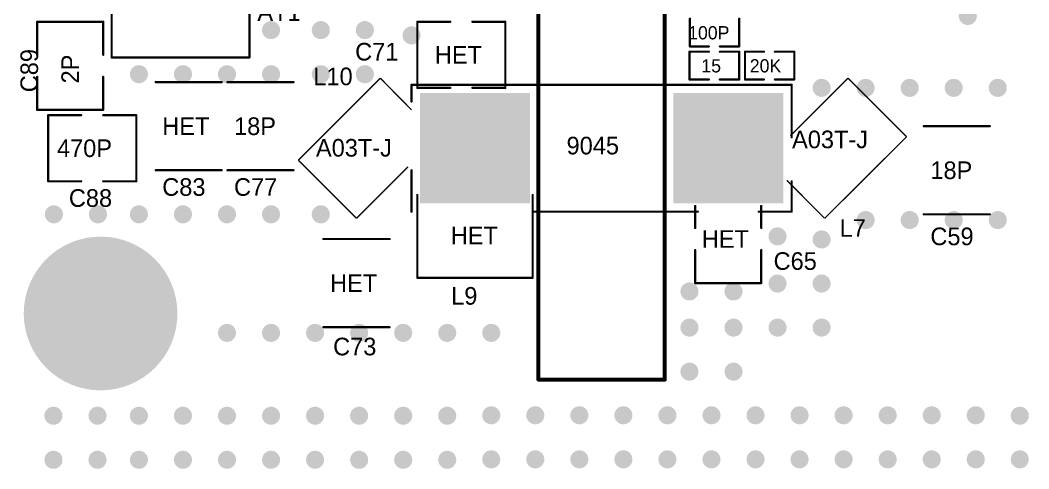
# Model space of a CAD drawing. Extents: x 3.3 to 12.8, y -4.6 to 5.5.
# Drawn here: x 7.417 to 9.707, y -2.182 to -1.164 of the extents above; entities that cross this region are included whole.
import ezdxf

# ---------------------------------------------------------------- set-up
doc = ezdxf.new("R2010")
doc.units = 0
doc.header["$MEASUREMENT"] = 0
for name, color, linetype in [('1', 5, 'CONTINUOUS'), ('2', 1, 'CONTINUOUS'), ('5', 7, 'CONTINUOUS')]:
    doc.layers.add(name, color=color, linetype=linetype)

msp = doc.modelspace()

# ---------------------------------------------------------------- linework, layer by layer
at = {"layer": '1', "const_width": 0.003}
for points in [[(7.626, -0.9487), (7.626, -1.2487, -1), (7.624, -1.2487), (7.624, -0.9487, -1), (7.626, -0.9487)], [(7.939, -0.9487), (7.939, -1.2487, -1), (7.937, -1.2487), (7.937, -0.9487, -1), (7.939, -0.9487)], [(7.455, -1.2427), (7.455, -1.1677, -1), (7.457, -1.1677), (7.457, -1.2427, -1), (7.455, -1.2427)], [(7.456, -1.1667), (7.606, -1.1667, -1), (7.606, -1.1687), (7.456, -1.1687, -1), (7.456, -1.1667)], [(7.605, -1.2427), (7.605, -1.1677, -1), (7.607, -1.1677), (7.607, -1.2427, -1), (7.605, -1.2427)], [(8.394, -1.1687), (8.319, -1.1687, -1), (8.319, -1.1667), (8.394, -1.1667, -1), (8.394, -1.1687)], [(8.318, -1.3177), (8.318, -1.1677, -1), (8.32, -1.1677), (8.32, -1.3177, -1), (8.318, -1.3177)], [(8.444, -1.1667), (8.519, -1.1667, -1), (8.519, -1.1687), (8.444, -1.1687, -1), (8.444, -1.1667)], [(8.518, -1.3177), (8.518, -1.1677, -1), (8.52, -1.1677), (8.52, -1.3177, -1), (8.518, -1.3177)], [(8.937, -1.2237), (8.937, -1.1607, -1), (8.939, -1.1607), (8.939, -1.2237, -1), (8.937, -1.2237)], [(9.051, -1.1607), (9.051, -1.2237, -1), (9.049, -1.2237), (9.049, -1.1607, -1), (9.051, -1.1607)], [(8.936, -1.2987), (8.936, -1.2357, -1), (8.938, -1.2357), (8.938, -1.2987, -1), (8.936, -1.2987)], [(8.937, -1.2347), (8.981, -1.2347, -1), (8.981, -1.2367), (8.937, -1.2367, -1), (8.937, -1.2347)], [(8.981, -1.2247), (8.938, -1.2247, -1), (8.938, -1.2227), (8.981, -1.2227, -1), (8.981, -1.2247)], [(9.05, -1.2247), (9.006, -1.2247, -1), (9.006, -1.2227), (9.05, -1.2227, -1), (9.05, -1.2247)], [(9.006, -1.2347), (9.05, -1.2347, -1), (9.05, -1.2367), (9.006, -1.2367, -1), (9.006, -1.2347)], [(9.051, -1.2357), (9.051, -1.2987, -1), (9.049, -1.2987), (9.049, -1.2357, -1), (9.051, -1.2357)], [(9.106, -1.2367), (9.063, -1.2367, -1), (9.063, -1.2347), (9.106, -1.2347, -1), (9.106, -1.2367)], [(9.062, -1.2987), (9.062, -1.2357, -1), (9.064, -1.2357), (9.064, -1.2987, -1), (9.062, -1.2987)], [(9.175, -1.2367), (9.131, -1.2367, -1), (9.131, -1.2347), (9.175, -1.2347, -1), (9.175, -1.2367)], [(9.176, -1.2357), (9.176, -1.2987, -1), (9.174, -1.2987), (9.174, -1.2357, -1), (9.176, -1.2357)], [(7.625, -1.2477), (7.938, -1.2477, -1), (7.938, -1.2497), (7.625, -1.2497, -1), (7.625, -1.2477)], [(7.457, -1.2927), (7.457, -1.3677, -1), (7.455, -1.3677), (7.455, -1.2927, -1), (7.457, -1.2927)], [(7.607, -1.2927), (7.607, -1.3677, -1), (7.605, -1.3677), (7.605, -1.2927, -1), (7.607, -1.2927)], [(7.725, -1.3037), (7.875, -1.3037, -1), (7.875, -1.3057), (7.725, -1.3057, -1), (7.725, -1.3037)], [(7.888, -1.3037), (8.038, -1.3037, -1), (8.038, -1.3057), (7.888, -1.3057, -1), (7.888, -1.3037)], [(8.235, -1.2957), (8.049, -1.4817, -1), (8.049, -1.4817), (8.235, -1.2957, -1), (8.235, -1.2957)], [(8.235, -1.2957), (8.306, -1.3677, -1), (8.306, -1.3677), (8.235, -1.2957, -1), (8.235, -1.2957)], [(8.937, -1.2977), (8.981, -1.2977, -1), (8.981, -1.2997), (8.937, -1.2997, -1), (8.937, -1.2977)], [(9.006, -1.2977), (9.05, -1.2977, -1), (9.05, -1.2997), (9.006, -1.2997, -1), (9.006, -1.2977)], [(9.106, -1.2997), (9.063, -1.2997, -1), (9.063, -1.2977), (9.106, -1.2977, -1), (9.106, -1.2997)], [(9.175, -1.2997), (9.131, -1.2997, -1), (9.131, -1.2977), (9.175, -1.2977, -1), (9.175, -1.2997)], [(9.297, -1.2957), (9.166, -1.4267, -1), (9.166, -1.4267), (9.297, -1.2957, -1), (9.297, -1.2957)], [(9.297, -1.2957), (9.43, -1.4287, -1), (9.43, -1.4287), (9.297, -1.2957, -1), (9.297, -1.2957)], [(8.305, -1.3487), (8.305, -1.3107, -1), (8.307, -1.3107), (8.307, -1.3487, -1), (8.305, -1.3487)], [(8.306, -1.3097), (9.169, -1.3097, -1), (9.169, -1.3117), (8.306, -1.3117, -1), (8.306, -1.3097)], [(8.394, -1.3187), (8.319, -1.3187, -1), (8.319, -1.3167), (8.394, -1.3167, -1), (8.394, -1.3187)], [(8.444, -1.3167), (8.519, -1.3167, -1), (8.519, -1.3187), (8.444, -1.3187, -1), (8.444, -1.3167)], [(9.168, -1.4297), (9.168, -1.3107, -1), (9.17, -1.3107), (9.17, -1.4297, -1), (9.168, -1.4297)], [(7.456, -1.3667), (7.606, -1.3667, -1), (7.606, -1.3687), (7.456, -1.3687, -1), (7.456, -1.3667)], [(7.556, -1.3807), (7.481, -1.3807, -1), (7.481, -1.3787), (7.556, -1.3787, -1), (7.556, -1.3807)], [(7.482, -1.3797), (7.482, -1.5297, -1), (7.48, -1.5297), (7.48, -1.3797, -1), (7.482, -1.3797)], [(7.606, -1.3787), (7.681, -1.3787, -1), (7.681, -1.3807), (7.606, -1.3807, -1), (7.606, -1.3787)], [(7.682, -1.3797), (7.682, -1.5297, -1), (7.68, -1.5297), (7.68, -1.3797, -1), (7.682, -1.3797)], [(9.619, -1.4057), (9.469, -1.4057, -1), (9.469, -1.4037), (9.619, -1.4037, -1), (9.619, -1.4057)], [(9.43, -1.4287), (9.244, -1.6137, -1), (9.244, -1.6137), (9.43, -1.4287, -1), (9.43, -1.4287)], [(8.181, -1.6137), (8.049, -1.4817, -1), (8.049, -1.4817), (8.181, -1.6137, -1), (8.181, -1.6137)], [(7.725, -1.5037), (7.875, -1.5037, -1), (7.875, -1.5057), (7.725, -1.5057, -1), (7.725, -1.5037)], [(7.888, -1.5037), (8.038, -1.5037, -1), (8.038, -1.5057), (7.888, -1.5057, -1), (7.888, -1.5037)], [(8.298, -1.4967), (8.181, -1.6137, -1), (8.181, -1.6137), (8.298, -1.4967, -1), (8.298, -1.4967)], [(8.305, -1.5987), (8.305, -1.5047, -1), (8.307, -1.5047), (8.307, -1.5987, -1), (8.305, -1.5987)], [(7.556, -1.5307), (7.481, -1.5307, -1), (7.481, -1.5287), (7.556, -1.5287, -1), (7.556, -1.5307)], [(7.606, -1.5287), (7.681, -1.5287, -1), (7.681, -1.5307), (7.606, -1.5307, -1), (7.606, -1.5287)], [(9.244, -1.6137), (9.158, -1.5277, -1), (9.158, -1.5277), (9.244, -1.6137, -1), (9.244, -1.6137)], [(9.168, -1.5987), (9.168, -1.5297, -1), (9.17, -1.5297), (9.17, -1.5987, -1), (9.168, -1.5987)], [(8.318, -1.7487), (8.318, -1.5607, -1), (8.32, -1.5607), (8.32, -1.7487, -1), (8.318, -1.7487)], [(8.582, -1.5607), (8.582, -1.7487, -1), (8.58, -1.7487), (8.58, -1.5607, -1), (8.582, -1.5607)], [(8.956, -1.5997), (8.581, -1.5997, -1), (8.581, -1.5977), (8.956, -1.5977, -1), (8.956, -1.5997)], [(8.949, -1.6357), (8.949, -1.5857, -1), (8.951, -1.5857), (8.951, -1.6357, -1), (8.949, -1.6357)], [(9.169, -1.5997), (9.094, -1.5997, -1), (9.094, -1.5977), (9.169, -1.5977, -1), (9.169, -1.5997)], [(9.099, -1.6357), (9.099, -1.5857, -1), (9.101, -1.5857), (9.101, -1.6357, -1), (9.099, -1.6357)], [(9.619, -1.6057), (9.469, -1.6057, -1), (9.469, -1.6037), (9.619, -1.6037, -1), (9.619, -1.6057)], [(8.256, -1.6617), (8.106, -1.6617, -1), (8.106, -1.6597), (8.256, -1.6597, -1), (8.256, -1.6617)], [(8.951, -1.6857), (8.951, -1.7607, -1), (8.949, -1.7607), (8.949, -1.6857, -1), (8.951, -1.6857)], [(9.101, -1.6857), (9.101, -1.7607, -1), (9.099, -1.7607), (9.099, -1.6857, -1), (9.101, -1.6857)], [(8.319, -1.7477), (8.581, -1.7477, -1), (8.581, -1.7497), (8.319, -1.7497, -1), (8.319, -1.7477)], [(9.1, -1.7617), (8.95, -1.7617, -1), (8.95, -1.7597), (9.1, -1.7597, -1), (9.1, -1.7617)], [(8.256, -1.8617), (8.106, -1.8617, -1), (8.106, -1.8597), (8.256, -1.8597, -1), (8.256, -1.8617)]]:
    msp.add_lwpolyline(points, format="xyb", dxfattribs=at)
at = {"layer": '5'}
for points, const_width in [([(8.596, -0.9297), (8.596, -1.9797, -1), (8.592, -1.9797), (8.592, -0.9297, -1), (8.596, -0.9297)], 0.005), ([(8.883, -0.9297), (8.883, -1.9797, -1), (8.879, -1.9797), (8.879, -0.9297, -1), (8.883, -0.9297)], 0.005), ([(9.569, -1.1447), (9.569, -1.1447, -1), (9.569, -1.1647), (9.569, -1.1647, -1), (9.569, -1.1447)], 0.021), ([(7.987, -1.1767), (7.987, -1.1767, -1), (7.987, -1.1967), (7.987, -1.1967, -1), (7.987, -1.1767)], 0.021), ([(8.1, -1.1767), (8.1, -1.1767, -1), (8.1, -1.1967), (8.1, -1.1967, -1), (8.1, -1.1767)], 0.021), ([(8.2, -1.1767), (8.2, -1.1767, -1), (8.2, -1.1967), (8.2, -1.1967, -1), (8.2, -1.1767)], 0.021), ([(8.306, -1.1887), (8.306, -1.1887, -1), (8.306, -1.2087), (8.306, -1.2087, -1), (8.306, -1.1887)], 0.021), ([(7.687, -1.2767), (7.687, -1.2767, -1), (7.687, -1.2967), (7.687, -1.2967, -1), (7.687, -1.2767)], 0.021), ([(7.787, -1.2767), (7.787, -1.2767, -1), (7.787, -1.2967), (7.787, -1.2967, -1), (7.787, -1.2767)], 0.021), ([(7.887, -1.2767), (7.887, -1.2767, -1), (7.887, -1.2967), (7.887, -1.2967, -1), (7.887, -1.2767)], 0.021), ([(7.987, -1.2767), (7.987, -1.2767, -1), (7.987, -1.2967), (7.987, -1.2967, -1), (7.987, -1.2767)], 0.021), ([(8.1, -1.2767), (8.1, -1.2767, -1), (8.1, -1.2967), (8.1, -1.2967, -1), (8.1, -1.2767)], 0.021), ([(8.2, -1.2767), (8.2, -1.2767, -1), (8.2, -1.2967), (8.2, -1.2967, -1), (8.2, -1.2767)], 0.021), ([(9.237, -1.3077), (9.237, -1.3077, -1), (9.237, -1.3277), (9.237, -1.3277, -1), (9.237, -1.3077)], 0.021), ([(9.337, -1.3077), (9.337, -1.3077, -1), (9.337, -1.3277), (9.337, -1.3277, -1), (9.337, -1.3077)], 0.021), ([(9.437, -1.3077), (9.437, -1.3077, -1), (9.437, -1.3277), (9.437, -1.3277, -1), (9.437, -1.3077)], 0.021), ([(9.537, -1.3077), (9.537, -1.3077, -1), (9.537, -1.3277), (9.537, -1.3277, -1), (9.537, -1.3077)], 0.021), ([(9.637, -1.3077), (9.637, -1.3077, -1), (9.637, -1.3277), (9.637, -1.3277, -1), (9.637, -1.3077)], 0.021), ([(7.494, -1.5947), (7.494, -1.5947, -1), (7.494, -1.6147), (7.494, -1.6147, -1), (7.494, -1.5947)], 0.021), ([(7.594, -1.5947), (7.594, -1.5947, -1), (7.594, -1.6147), (7.594, -1.6147, -1), (7.594, -1.5947)], 0.021), ([(7.687, -1.5947), (7.687, -1.5947, -1), (7.687, -1.6147), (7.687, -1.6147, -1), (7.687, -1.5947)], 0.021), ([(7.787, -1.5947), (7.787, -1.5947, -1), (7.787, -1.6147), (7.787, -1.6147, -1), (7.787, -1.5947)], 0.021), ([(7.887, -1.5947), (7.887, -1.5947, -1), (7.887, -1.6147), (7.887, -1.6147, -1), (7.887, -1.5947)], 0.021), ([(7.987, -1.5947), (7.987, -1.5947, -1), (7.987, -1.6147), (7.987, -1.6147, -1), (7.987, -1.5947)], 0.021), ([(8.1, -1.5947), (8.1, -1.5947, -1), (8.1, -1.6147), (8.1, -1.6147, -1), (8.1, -1.5947)], 0.021), ([(9.337, -1.6077), (9.337, -1.6077, -1), (9.337, -1.6277), (9.337, -1.6277, -1), (9.337, -1.6077)], 0.021), ([(9.437, -1.6077), (9.437, -1.6077, -1), (9.437, -1.6277), (9.437, -1.6277, -1), (9.437, -1.6077)], 0.021), ([(9.537, -1.6077), (9.537, -1.6077, -1), (9.537, -1.6277), (9.537, -1.6277, -1), (9.537, -1.6077)], 0.021), ([(9.637, -1.6077), (9.637, -1.6077, -1), (9.637, -1.6277), (9.637, -1.6277, -1), (9.637, -1.6077)], 0.021), ([(9.137, -1.6447), (9.137, -1.6447, -1), (9.137, -1.6647), (9.137, -1.6647, -1), (9.137, -1.6447)], 0.021), ([(9.237, -1.6517), (9.237, -1.6517, -1), (9.237, -1.6717), (9.237, -1.6717, -1), (9.237, -1.6517)], 0.021), ([(7.6, -1.7427), (7.6, -1.7427, -1), (7.6, -1.9167), (7.6, -1.9167, -1), (7.6, -1.7427)], 0.175), ([(8.937, -1.7697), (8.937, -1.7697, -1), (8.937, -1.7897), (8.937, -1.7897, -1), (8.937, -1.7697)], 0.021), ([(9.037, -1.7697), (9.037, -1.7697, -1), (9.037, -1.7897), (9.037, -1.7897, -1), (9.037, -1.7697)], 0.021), ([(9.137, -1.7517), (9.137, -1.7517, -1), (9.137, -1.7717), (9.137, -1.7717, -1), (9.137, -1.7517)], 0.021), ([(9.237, -1.7517), (9.237, -1.7517, -1), (9.237, -1.7717), (9.237, -1.7717, -1), (9.237, -1.7517)], 0.021), ([(7.887, -1.8637), (7.887, -1.8637, -1), (7.887, -1.8837), (7.887, -1.8837, -1), (7.887, -1.8637)], 0.021), ([(7.987, -1.8637), (7.987, -1.8637, -1), (7.987, -1.8837), (7.987, -1.8837, -1), (7.987, -1.8637)], 0.021), ([(8.087, -1.8637), (8.087, -1.8637, -1), (8.087, -1.8837), (8.087, -1.8837, -1), (8.087, -1.8637)], 0.021), ([(8.187, -1.8637), (8.187, -1.8637, -1), (8.187, -1.8837), (8.187, -1.8837, -1), (8.187, -1.8637)], 0.021), ([(8.287, -1.8637), (8.287, -1.8637, -1), (8.287, -1.8837), (8.287, -1.8837, -1), (8.287, -1.8637)], 0.021), ([(8.387, -1.8637), (8.387, -1.8637, -1), (8.387, -1.8837), (8.387, -1.8837, -1), (8.387, -1.8637)], 0.021), ([(8.487, -1.8637), (8.487, -1.8637, -1), (8.487, -1.8837), (8.487, -1.8837, -1), (8.487, -1.8637)], 0.021), ([(8.937, -1.8517), (8.937, -1.8517, -1), (8.937, -1.8717), (8.937, -1.8717, -1), (8.937, -1.8517)], 0.021), ([(9.037, -1.8517), (9.037, -1.8517, -1), (9.037, -1.8717), (9.037, -1.8717, -1), (9.037, -1.8517)], 0.021), ([(9.137, -1.8517), (9.137, -1.8517, -1), (9.137, -1.8717), (9.137, -1.8717, -1), (9.137, -1.8517)], 0.021), ([(9.237, -1.8517), (9.237, -1.8517, -1), (9.237, -1.8717), (9.237, -1.8717, -1), (9.237, -1.8517)], 0.021), ([(8.937, -1.9517), (8.937, -1.9517, -1), (8.937, -1.9717), (8.937, -1.9717, -1), (8.937, -1.9517)], 0.021), ([(9.037, -1.9517), (9.037, -1.9517, -1), (9.037, -1.9717), (9.037, -1.9717, -1), (9.037, -1.9517)], 0.021), ([(8.594, -1.9777), (8.881, -1.9777, -1), (8.881, -1.9817), (8.594, -1.9817, -1), (8.594, -1.9777)], 0.005), ([(7.493, -2.0517), (7.493, -2.0517, -1), (7.493, -2.0717), (7.493, -2.0717, -1), (7.493, -2.0517)], 0.021), ([(7.593, -2.0517), (7.593, -2.0517, -1), (7.593, -2.0717), (7.593, -2.0717, -1), (7.593, -2.0517)], 0.021), ([(7.687, -2.0517), (7.687, -2.0517, -1), (7.687, -2.0717), (7.687, -2.0717, -1), (7.687, -2.0517)], 0.021), ([(7.787, -2.0517), (7.787, -2.0517, -1), (7.787, -2.0717), (7.787, -2.0717, -1), (7.787, -2.0517)], 0.021), ([(7.887, -2.0517), (7.887, -2.0517, -1), (7.887, -2.0717), (7.887, -2.0717, -1), (7.887, -2.0517)], 0.021), ([(7.987, -2.0517), (7.987, -2.0517, -1), (7.987, -2.0717), (7.987, -2.0717, -1), (7.987, -2.0517)], 0.021), ([(8.087, -2.0517), (8.087, -2.0517, -1), (8.087, -2.0717), (8.087, -2.0717, -1), (8.087, -2.0517)], 0.021), ([(8.187, -2.0517), (8.187, -2.0517, -1), (8.187, -2.0717), (8.187, -2.0717, -1), (8.187, -2.0517)], 0.021), ([(8.287, -2.0517), (8.287, -2.0517, -1), (8.287, -2.0717), (8.287, -2.0717, -1), (8.287, -2.0517)], 0.021), ([(8.387, -2.0517), (8.387, -2.0517, -1), (8.387, -2.0717), (8.387, -2.0717, -1), (8.387, -2.0517)], 0.021), ([(8.487, -2.0507), (8.487, -2.0507, -1), (8.487, -2.0707), (8.487, -2.0707, -1), (8.487, -2.0507)], 0.021), ([(8.587, -2.0507), (8.587, -2.0507, -1), (8.587, -2.0707), (8.587, -2.0707, -1), (8.587, -2.0507)], 0.021), ([(8.687, -2.0507), (8.687, -2.0507, -1), (8.687, -2.0707), (8.687, -2.0707, -1), (8.687, -2.0507)], 0.021), ([(8.787, -2.0507), (8.787, -2.0507, -1), (8.787, -2.0707), (8.787, -2.0707, -1), (8.787, -2.0507)], 0.021), ([(8.887, -2.0507), (8.887, -2.0507, -1), (8.887, -2.0707), (8.887, -2.0707, -1), (8.887, -2.0507)], 0.021), ([(8.987, -2.0507), (8.987, -2.0507, -1), (8.987, -2.0707), (8.987, -2.0707, -1), (8.987, -2.0507)], 0.021), ([(9.087, -2.0507), (9.087, -2.0507, -1), (9.087, -2.0707), (9.087, -2.0707, -1), (9.087, -2.0507)], 0.021), ([(9.187, -2.0507), (9.187, -2.0507, -1), (9.187, -2.0707), (9.187, -2.0707, -1), (9.187, -2.0507)], 0.021), ([(9.287, -2.0507), (9.287, -2.0507, -1), (9.287, -2.0707), (9.287, -2.0707, -1), (9.287, -2.0507)], 0.021), ([(9.387, -2.0507), (9.387, -2.0507, -1), (9.387, -2.0707), (9.387, -2.0707, -1), (9.387, -2.0507)], 0.021), ([(9.487, -2.0507), (9.487, -2.0507, -1), (9.487, -2.0707), (9.487, -2.0707, -1), (9.487, -2.0507)], 0.021), ([(9.587, -2.0507), (9.587, -2.0507, -1), (9.587, -2.0707), (9.587, -2.0707, -1), (9.587, -2.0507)], 0.021), ([(9.687, -2.0517), (9.687, -2.0517, -1), (9.687, -2.0717), (9.687, -2.0717, -1), (9.687, -2.0517)], 0.021), ([(7.493, -2.1517), (7.493, -2.1517, -1), (7.493, -2.1717), (7.493, -2.1717, -1), (7.493, -2.1517)], 0.021), ([(7.593, -2.1517), (7.593, -2.1517, -1), (7.593, -2.1717), (7.593, -2.1717, -1), (7.593, -2.1517)], 0.021), ([(7.687, -2.1517), (7.687, -2.1517, -1), (7.687, -2.1717), (7.687, -2.1717, -1), (7.687, -2.1517)], 0.021), ([(7.787, -2.1517), (7.787, -2.1517, -1), (7.787, -2.1717), (7.787, -2.1717, -1), (7.787, -2.1517)], 0.021), ([(7.887, -2.1517), (7.887, -2.1517, -1), (7.887, -2.1717), (7.887, -2.1717, -1), (7.887, -2.1517)], 0.021), ([(7.987, -2.1517), (7.987, -2.1517, -1), (7.987, -2.1717), (7.987, -2.1717, -1), (7.987, -2.1517)], 0.021), ([(8.087, -2.1517), (8.087, -2.1517, -1), (8.087, -2.1717), (8.087, -2.1717, -1), (8.087, -2.1517)], 0.021), ([(8.187, -2.1517), (8.187, -2.1517, -1), (8.187, -2.1717), (8.187, -2.1717, -1), (8.187, -2.1517)], 0.021), ([(8.287, -2.1517), (8.287, -2.1517, -1), (8.287, -2.1717), (8.287, -2.1717, -1), (8.287, -2.1517)], 0.021), ([(8.387, -2.1517), (8.387, -2.1517, -1), (8.387, -2.1717), (8.387, -2.1717, -1), (8.387, -2.1517)], 0.021), ([(8.487, -2.1507), (8.487, -2.1507, -1), (8.487, -2.1707), (8.487, -2.1707, -1), (8.487, -2.1507)], 0.021), ([(8.587, -2.1507), (8.587, -2.1507, -1), (8.587, -2.1707), (8.587, -2.1707, -1), (8.587, -2.1507)], 0.021), ([(8.687, -2.1507), (8.687, -2.1507, -1), (8.687, -2.1707), (8.687, -2.1707, -1), (8.687, -2.1507)], 0.021), ([(8.787, -2.1507), (8.787, -2.1507, -1), (8.787, -2.1707), (8.787, -2.1707, -1), (8.787, -2.1507)], 0.021), ([(8.887, -2.1507), (8.887, -2.1507, -1), (8.887, -2.1707), (8.887, -2.1707, -1), (8.887, -2.1507)], 0.021), ([(8.987, -2.1507), (8.987, -2.1507, -1), (8.987, -2.1707), (8.987, -2.1707, -1), (8.987, -2.1507)], 0.021), ([(9.087, -2.1507), (9.087, -2.1507, -1), (9.087, -2.1707), (9.087, -2.1707, -1), (9.087, -2.1507)], 0.021), ([(9.187, -2.1507), (9.187, -2.1507, -1), (9.187, -2.1707), (9.187, -2.1707, -1), (9.187, -2.1507)], 0.021), ([(9.287, -2.1507), (9.287, -2.1507, -1), (9.287, -2.1707), (9.287, -2.1707, -1), (9.287, -2.1507)], 0.021), ([(9.387, -2.1507), (9.387, -2.1507, -1), (9.387, -2.1707), (9.387, -2.1707, -1), (9.387, -2.1507)], 0.021), ([(9.487, -2.1507), (9.487, -2.1507, -1), (9.487, -2.1707), (9.487, -2.1707, -1), (9.487, -2.1507)], 0.021), ([(9.587, -2.1507), (9.587, -2.1507, -1), (9.587, -2.1707), (9.587, -2.1707, -1), (9.587, -2.1507)], 0.021), ([(9.687, -2.1507), (9.687, -2.1507, -1), (9.687, -2.1707), (9.687, -2.1707, -1), (9.687, -2.1507)], 0.021)]:
    msp.add_lwpolyline(points, format="xyb", dxfattribs=dict(at, const_width=const_width))
at = {"layer": '5', "const_width": 0.25}
for points in [[(8.45, -1.3297), (8.45, -1.5797)], [(9.025, -1.3297), (9.025, -1.5797)]]:
    msp.add_lwpolyline(points, dxfattribs=at)

# ---------------------------------------------------------------- texts
at = {"layer": '1'}
for s, p in [('AT1', (7.956, -1.1657)), ('C71', (8.178, -1.2557)), ('L10', (8.083, -1.3117)), ('C83', (7.74, -1.5627)), ('C77', (7.903, -1.5627)), ('C88', (7.528, -1.5877)), ('L7', (9.278, -1.6557)), ('C59', (9.484, -1.6747)), ('C65', (9.128, -1.7307)), ('L9', (8.396, -1.8097)), ('C73', (8.128, -1.9247))]:
    msp.add_text(s, height=0.04, dxfattribs=at).set_placement(p)
msp.add_text('C89', height=0.04, rotation=90, dxfattribs=at).set_placement((7.458, -1.3277))
at = {"layer": '2'}
for s, height, p in [('100P', 0.03, (8.934, -1.2077)), ('HET', 0.04, (8.359, -1.2627)), ('15', 0.03, (8.964, -1.2827)), ('20K', 0.03, (9.074, -1.2827)), ('HET', 0.04, (7.74, -1.4247)), ('18P', 0.04, (7.903, -1.4247)), ('A03T-J', 0.04, (9.17, -1.4547)), ('470P', 0.04, (7.501, -1.4747)), ('A03T-J', 0.04, (8.089, -1.4737)), ('9045', 0.04, (8.658, -1.4687)), ('18P', 0.04, (9.484, -1.5247)), ('HET', 0.04, (8.395, -1.6727)), ('HET', 0.04, (8.965, -1.6807)), ('HET', 0.04, (8.121, -1.7807))]:
    msp.add_text(s, height=height, dxfattribs=at).set_placement(p)
msp.add_text('2P', height=0.04, rotation=90, dxfattribs=at).set_placement((7.551, -1.3077))

doc.saveas('drawing.dxf')
